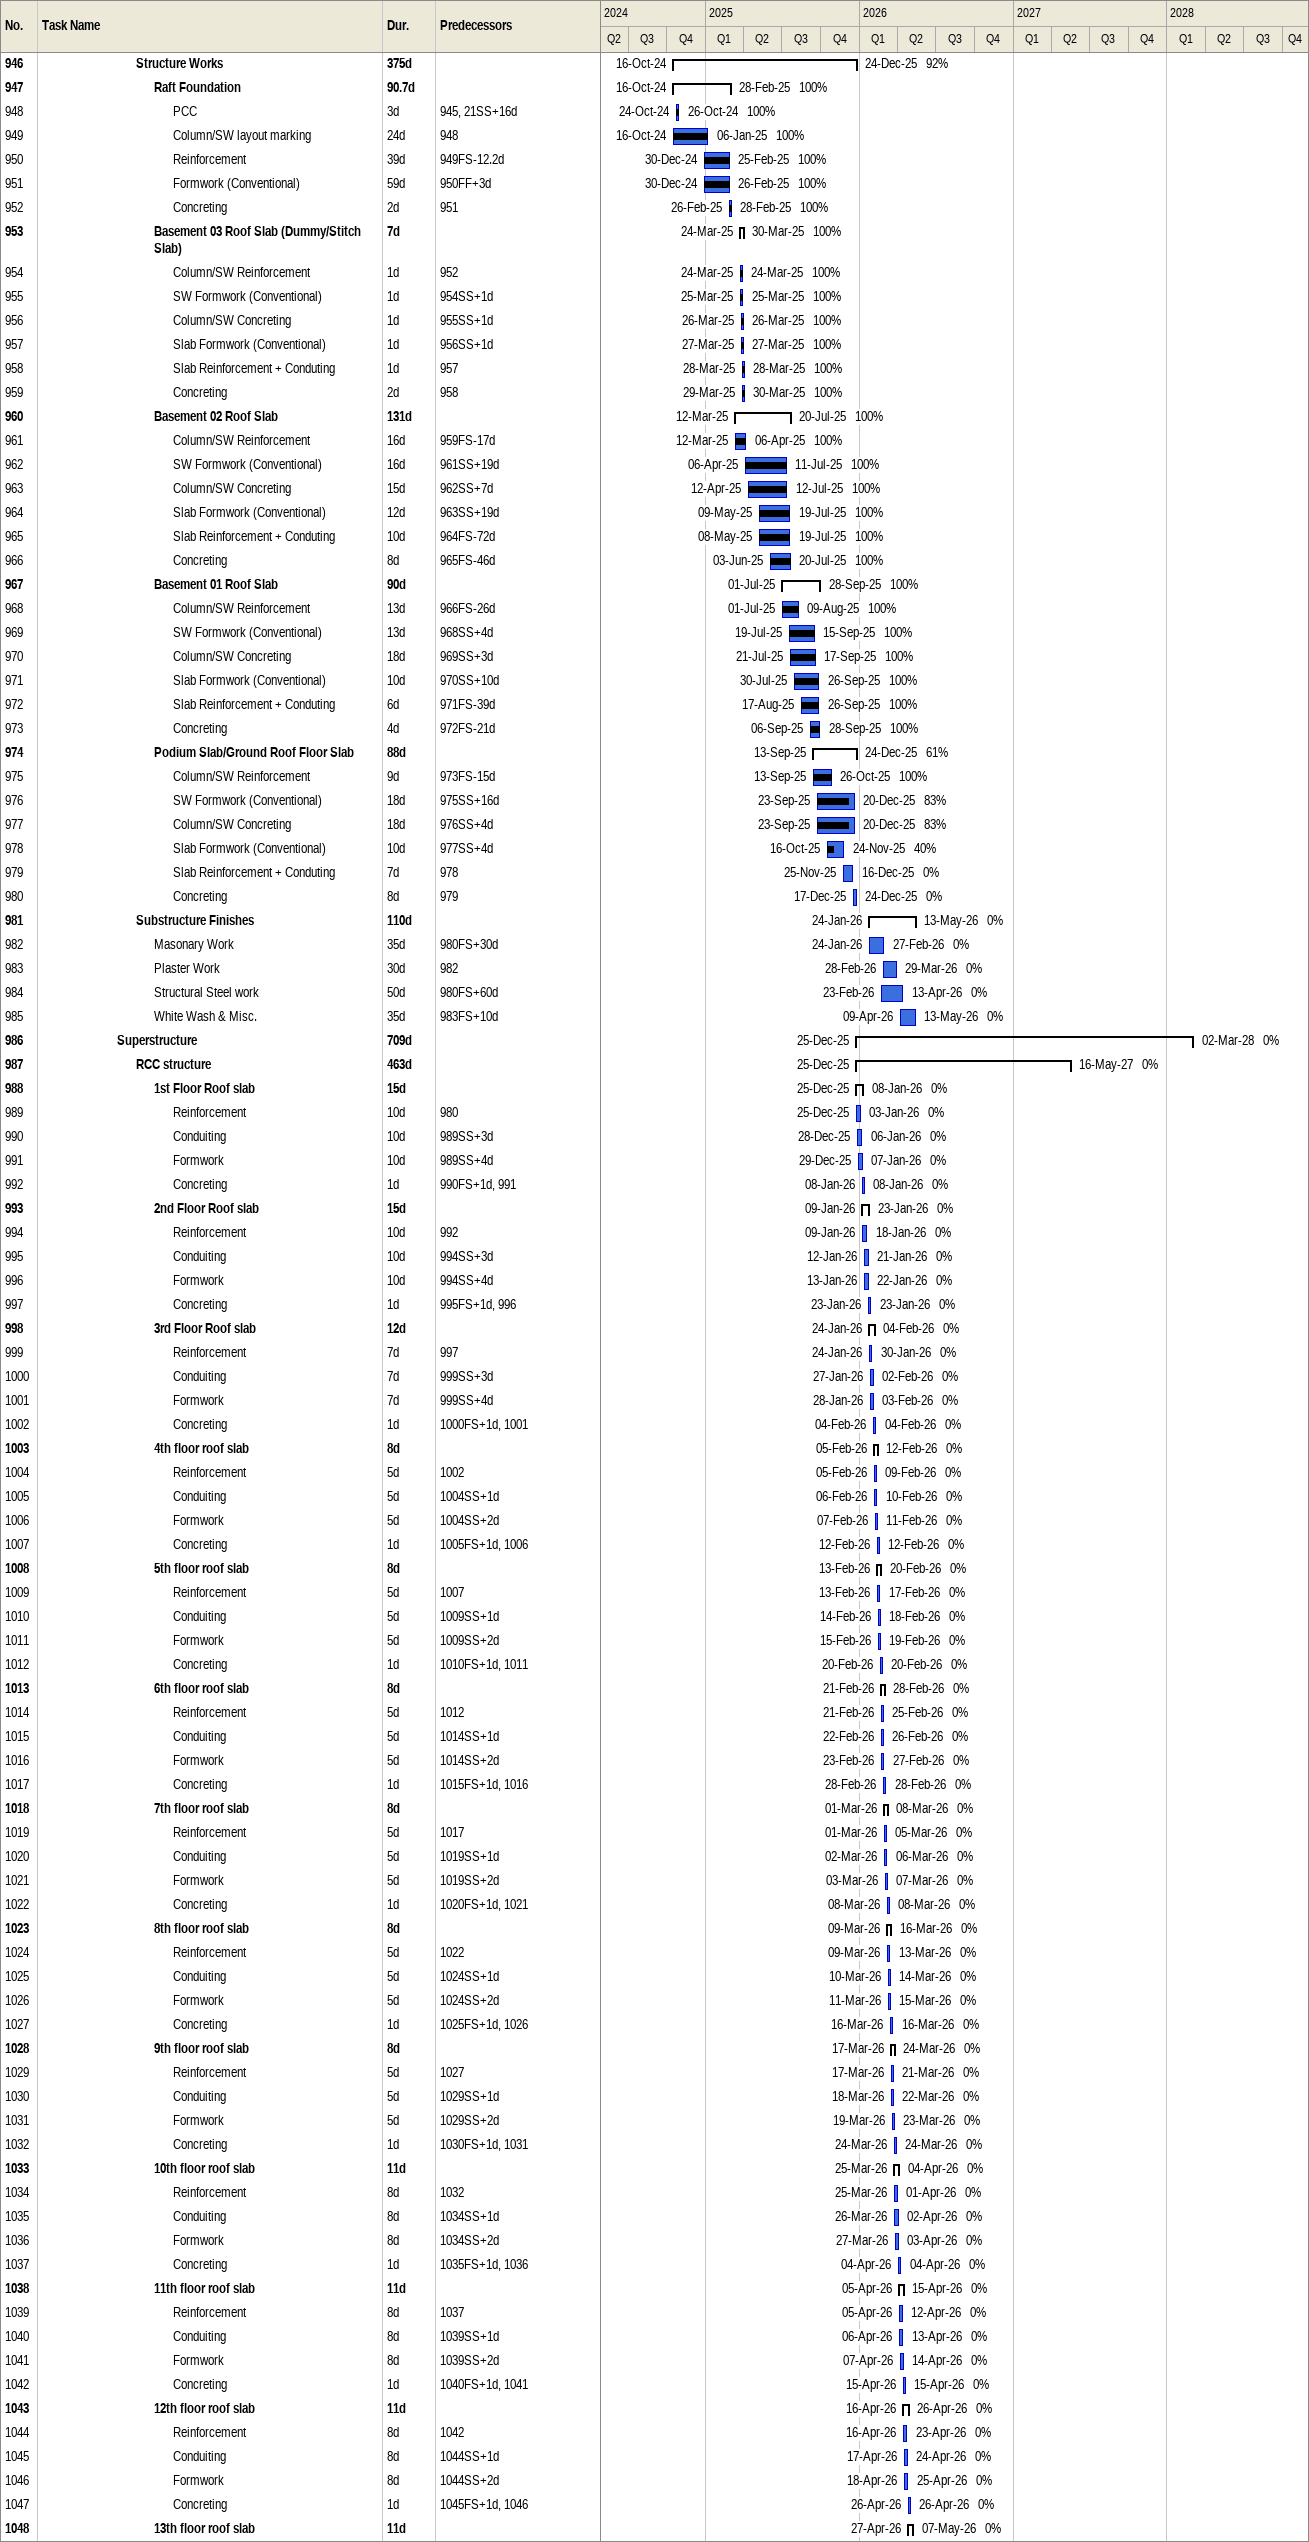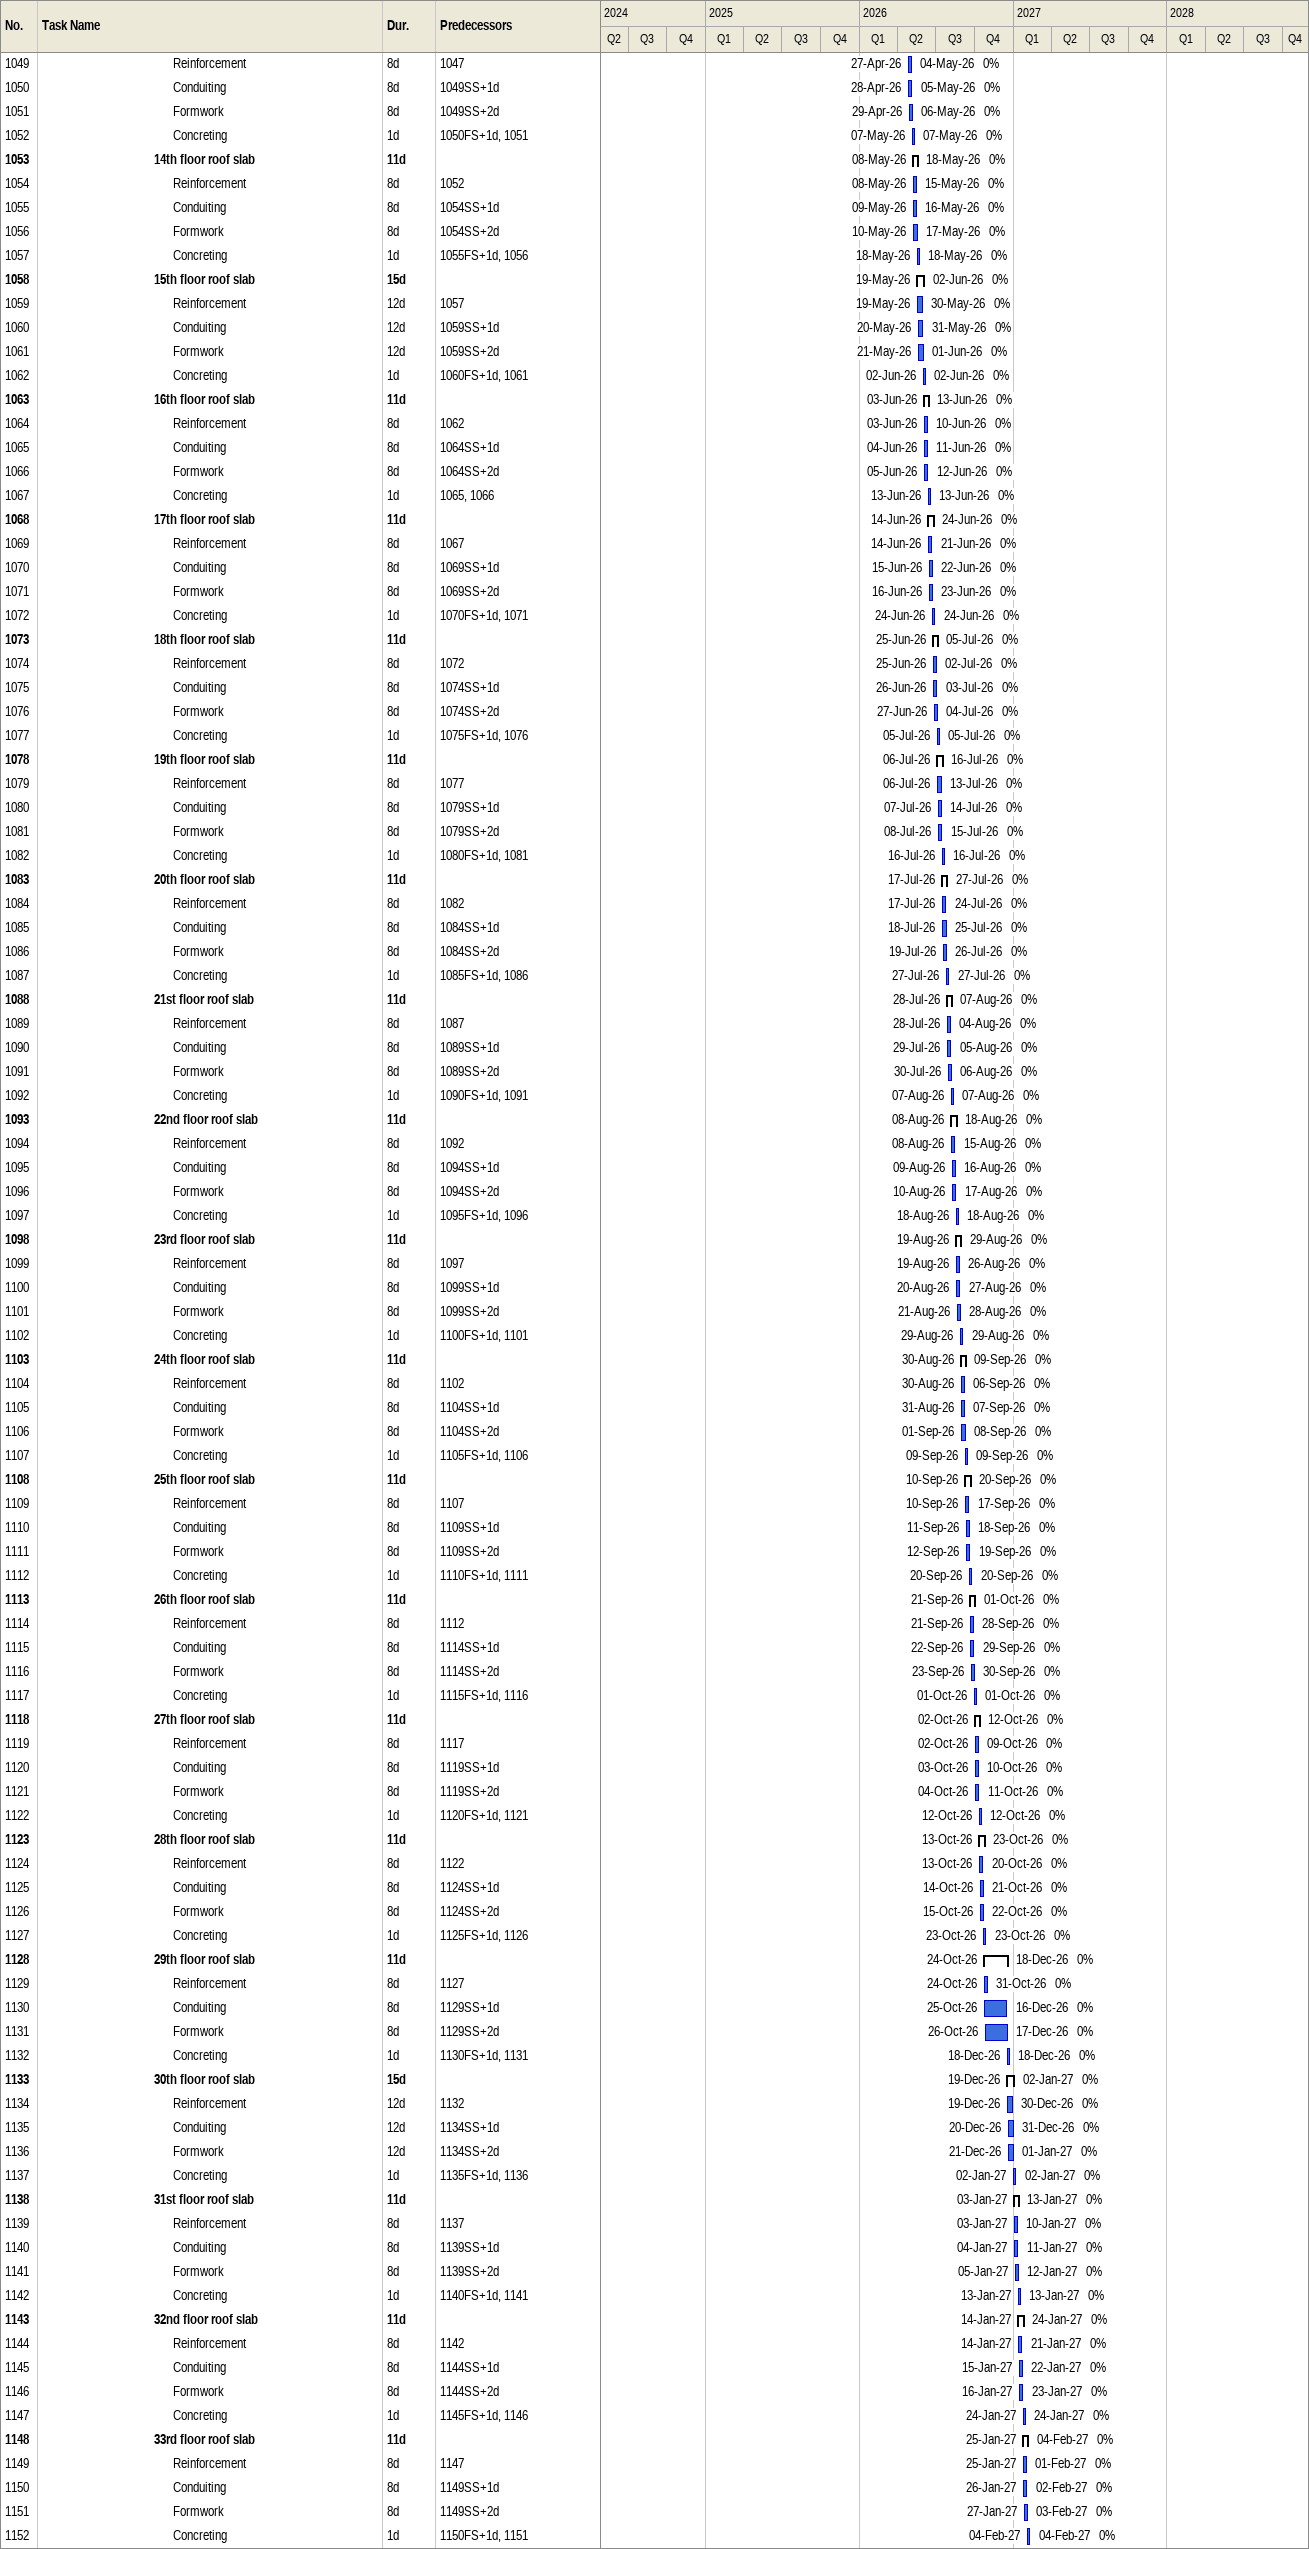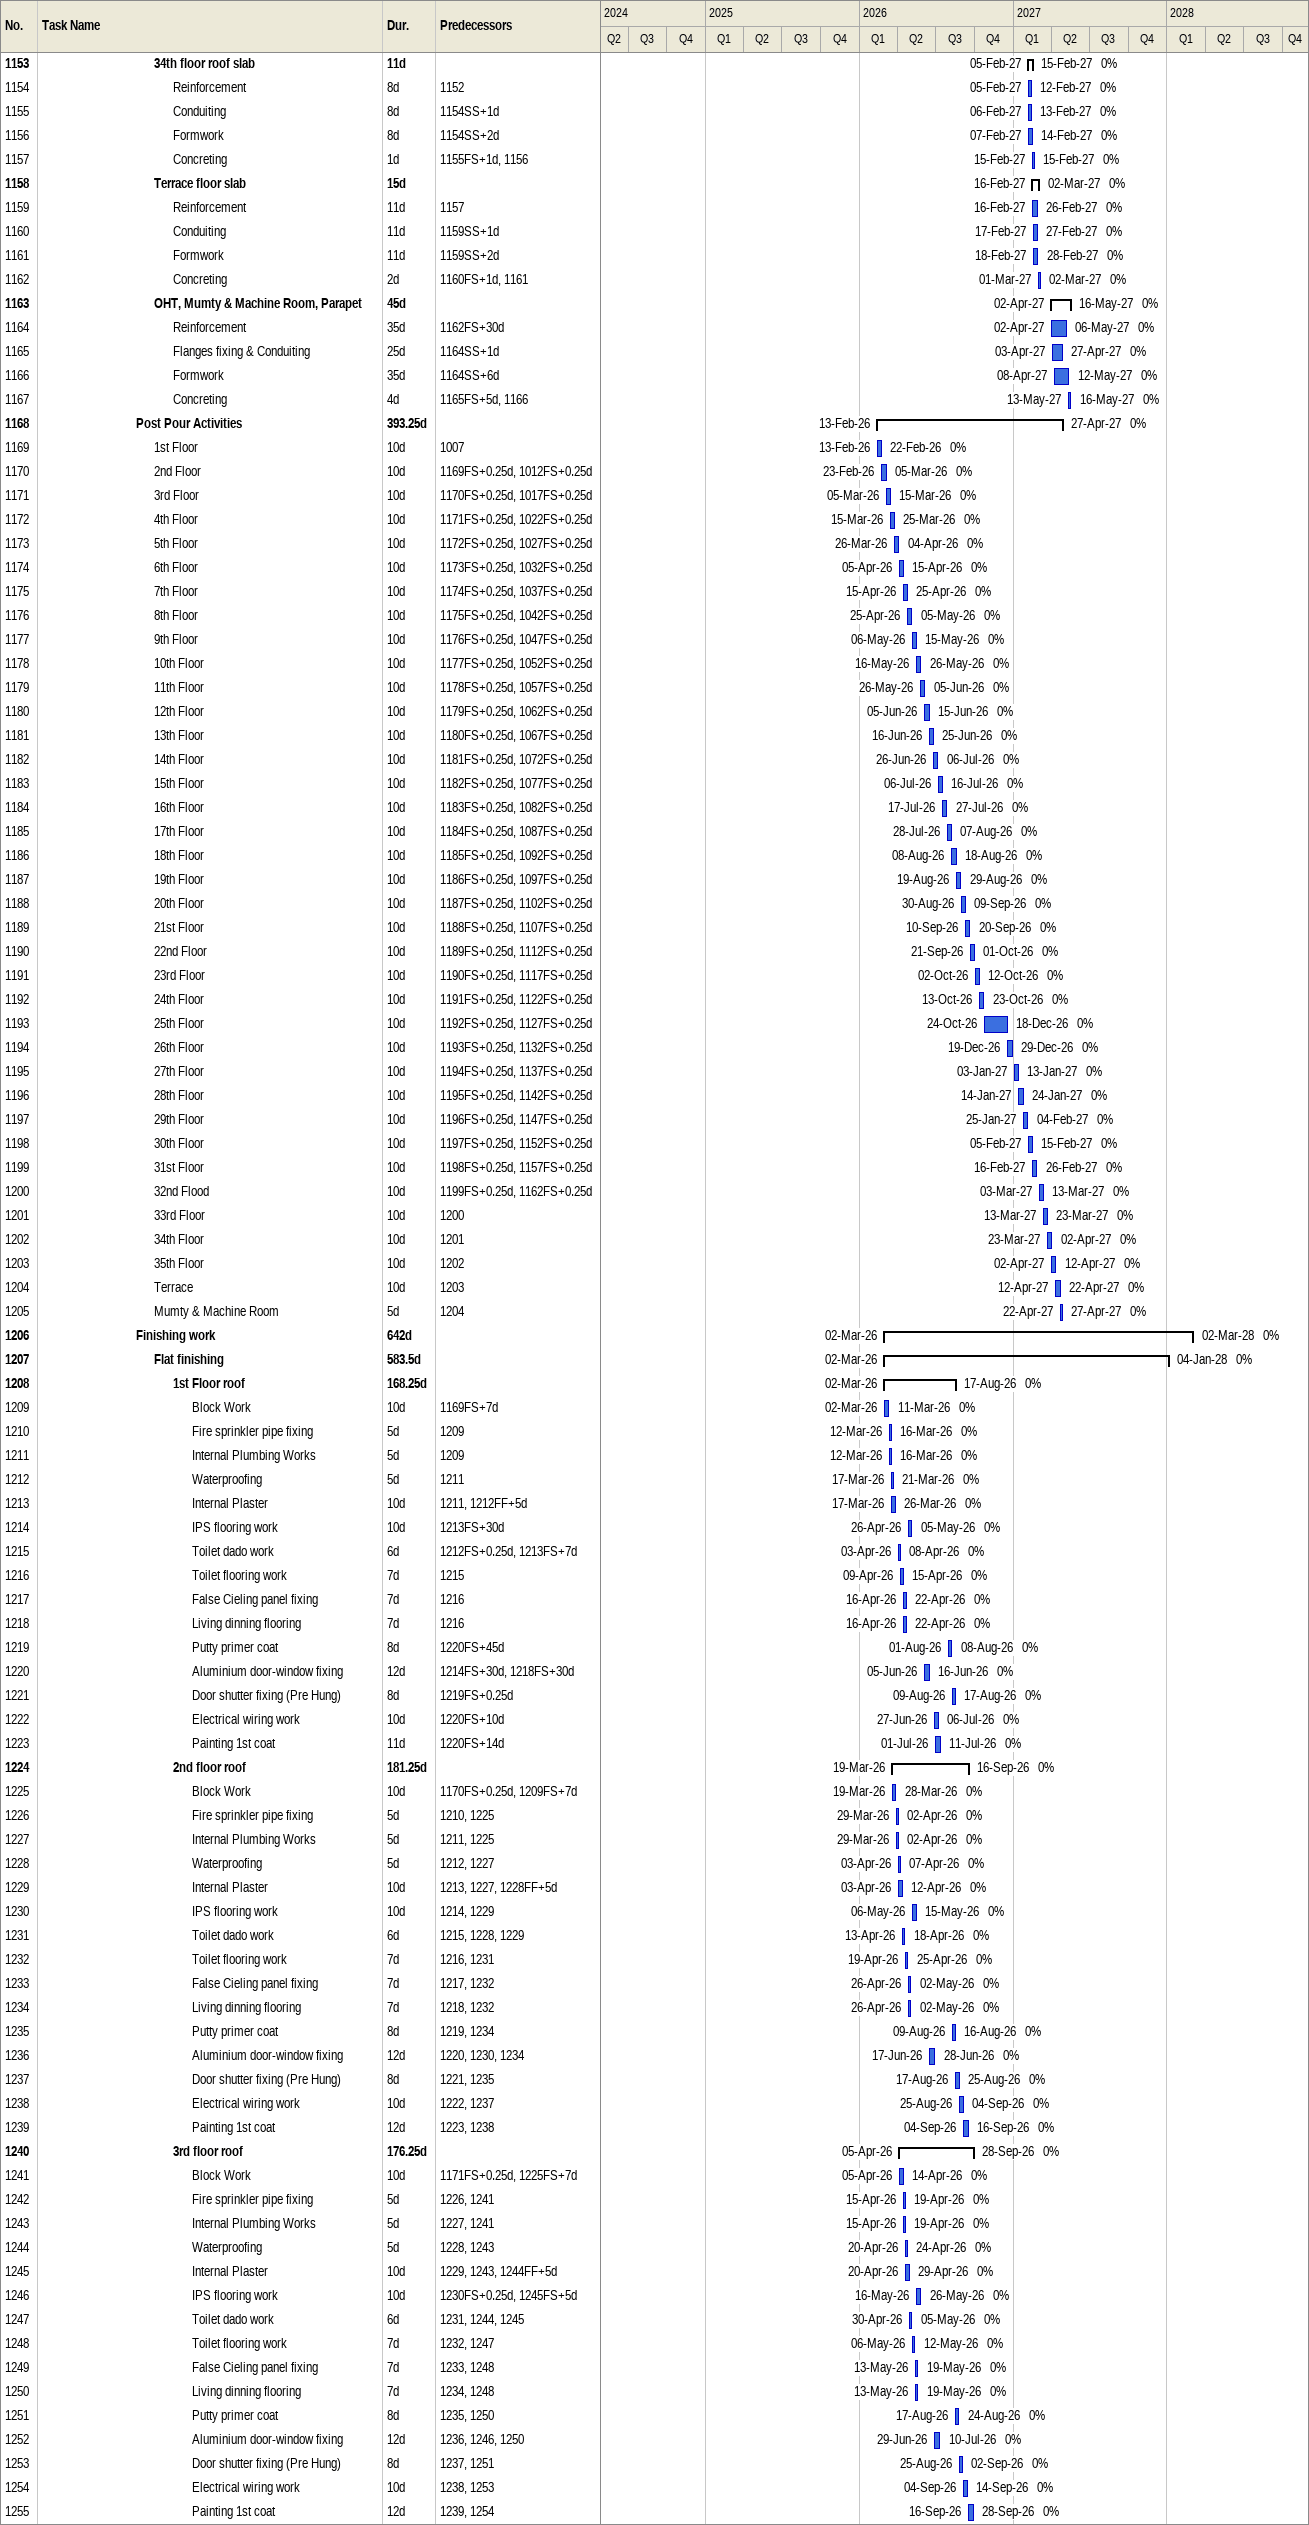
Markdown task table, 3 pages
| ID | Level | Task | Duration | Start | Finish | Predecessors | % complete |
|---|---|---|---|---|---|---|---|
| 946 | 6 | **Structure Works** | 375d | 2024-10-16 | 2025-12-24 |  | 92 |
| 947 | 7 | **Raft Foundation** | 90.7d | 2024-10-16 | 2025-02-28 |  | 100 |
| 948 | 8 | PCC | 3d | 2024-10-24 | 2024-10-26 | 945, 21SS+16d | 100 |
| 949 | 8 | Column/SW layout marking | 24d | 2024-10-16 | 2025-01-06 | 948 | 100 |
| 950 | 8 | Reinforcement | 39d | 2024-12-30 | 2025-02-25 | 949FS-12.2d | 100 |
| 951 | 8 | Formwork (Conventional) | 59d | 2024-12-30 | 2025-02-26 | 950FF+3d | 100 |
| 952 | 8 | Concreting | 2d | 2025-02-26 | 2025-02-28 | 951 | 100 |
| 953 | 7 | **Basement 03 Roof Slab (Dummy/Stitch Slab)** | 7d | 2025-03-24 | 2025-03-30 |  | 100 |
| 954 | 8 | Column/SW Reinforcement | 1d | 2025-03-24 | 2025-03-24 | 952 | 100 |
| 955 | 8 | SW Formwork (Conventional) | 1d | 2025-03-25 | 2025-03-25 | 954SS+1d | 100 |
| 956 | 8 | Column/SW Concreting | 1d | 2025-03-26 | 2025-03-26 | 955SS+1d | 100 |
| 957 | 8 | Slab Formwork (Conventional) | 1d | 2025-03-27 | 2025-03-27 | 956SS+1d | 100 |
| 958 | 8 | Slab Reinforcement + Conduting | 1d | 2025-03-28 | 2025-03-28 | 957 | 100 |
| 959 | 8 | Concreting | 2d | 2025-03-29 | 2025-03-30 | 958 | 100 |
| 960 | 7 | **Basement 02 Roof Slab** | 131d | 2025-03-12 | 2025-07-20 |  | 100 |
| 961 | 8 | Column/SW Reinforcement | 16d | 2025-03-12 | 2025-04-06 | 959FS-17d | 100 |
| 962 | 8 | SW Formwork (Conventional) | 16d | 2025-04-06 | 2025-07-11 | 961SS+19d | 100 |
| 963 | 8 | Column/SW Concreting | 15d | 2025-04-12 | 2025-07-12 | 962SS+7d | 100 |
| 964 | 8 | Slab Formwork (Conventional) | 12d | 2025-05-09 | 2025-07-19 | 963SS+19d | 100 |
| 965 | 8 | Slab Reinforcement + Conduting | 10d | 2025-05-08 | 2025-07-19 | 964FS-72d | 100 |
| 966 | 8 | Concreting | 8d | 2025-06-03 | 2025-07-20 | 965FS-46d | 100 |
| 967 | 7 | **Basement 01 Roof Slab** | 90d | 2025-07-01 | 2025-09-28 |  | 100 |
| 968 | 8 | Column/SW Reinforcement | 13d | 2025-07-01 | 2025-08-09 | 966FS-26d | 100 |
| 969 | 8 | SW Formwork (Conventional) | 13d | 2025-07-19 | 2025-09-15 | 968SS+4d | 100 |
| 970 | 8 | Column/SW Concreting | 18d | 2025-07-21 | 2025-09-17 | 969SS+3d | 100 |
| 971 | 8 | Slab Formwork (Conventional) | 10d | 2025-07-30 | 2025-09-26 | 970SS+10d | 100 |
| 972 | 8 | Slab Reinforcement + Conduting | 6d | 2025-08-17 | 2025-09-26 | 971FS-39d | 100 |
| 973 | 8 | Concreting | 4d | 2025-09-06 | 2025-09-28 | 972FS-21d | 100 |
| 974 | 7 | **Podium Slab/Ground Roof Floor Slab** | 88d | 2025-09-13 | 2025-12-24 |  | 61 |
| 975 | 8 | Column/SW Reinforcement | 9d | 2025-09-13 | 2025-10-26 | 973FS-15d | 100 |
| 976 | 8 | SW Formwork (Conventional) | 18d | 2025-09-23 | 2025-12-20 | 975SS+16d | 83 |
| 977 | 8 | Column/SW Concreting | 18d | 2025-09-23 | 2025-12-20 | 976SS+4d | 83 |
| 978 | 8 | Slab Formwork (Conventional) | 10d | 2025-10-16 | 2025-11-24 | 977SS+4d | 40 |
| 979 | 8 | Slab Reinforcement + Conduting | 7d | 2025-11-25 | 2025-12-16 | 978 | 0 |
| 980 | 8 | Concreting | 8d | 2025-12-17 | 2025-12-24 | 979 | 0 |
| 981 | 6 | **Substructure Finishes** | 110d | 2026-01-24 | 2026-05-13 |  | 0 |
| 982 | 7 | Masonary Work | 35d | 2026-01-24 | 2026-02-27 | 980FS+30d | 0 |
| 983 | 7 | Plaster Work | 30d | 2026-02-28 | 2026-03-29 | 982 | 0 |
| 984 | 7 | Structural Steel work | 50d | 2026-02-23 | 2026-04-13 | 980FS+60d | 0 |
| 985 | 7 | White Wash & Misc. | 35d | 2026-04-09 | 2026-05-13 | 983FS+10d | 0 |
| 986 | 5 | **Superstructure** | 709d | 2025-12-25 | 2028-03-02 |  | 0 |
| 987 | 6 | **RCC structure** | 463d | 2025-12-25 | 2027-05-16 |  | 0 |
| 988 | 7 | **1st Floor Roof slab** | 15d | 2025-12-25 | 2026-01-08 |  | 0 |
| 989 | 8 | Reinforcement | 10d | 2025-12-25 | 2026-01-03 | 980 | 0 |
| 990 | 8 | Conduiting | 10d | 2025-12-28 | 2026-01-06 | 989SS+3d | 0 |
| 991 | 8 | Formwork | 10d | 2025-12-29 | 2026-01-07 | 989SS+4d | 0 |
| 992 | 8 | Concreting | 1d | 2026-01-08 | 2026-01-08 | 990FS+1d, 991 | 0 |
| 993 | 7 | **2nd Floor Roof slab** | 15d | 2026-01-09 | 2026-01-23 |  | 0 |
| 994 | 8 | Reinforcement | 10d | 2026-01-09 | 2026-01-18 | 992 | 0 |
| 995 | 8 | Conduiting | 10d | 2026-01-12 | 2026-01-21 | 994SS+3d | 0 |
| 996 | 8 | Formwork | 10d | 2026-01-13 | 2026-01-22 | 994SS+4d | 0 |
| 997 | 8 | Concreting | 1d | 2026-01-23 | 2026-01-23 | 995FS+1d, 996 | 0 |
| 998 | 7 | **3rd Floor Roof slab** | 12d | 2026-01-24 | 2026-02-04 |  | 0 |
| 999 | 8 | Reinforcement | 7d | 2026-01-24 | 2026-01-30 | 997 | 0 |
| 1000 | 8 | Conduiting | 7d | 2026-01-27 | 2026-02-02 | 999SS+3d | 0 |
| 1001 | 8 | Formwork | 7d | 2026-01-28 | 2026-02-03 | 999SS+4d | 0 |
| 1002 | 8 | Concreting | 1d | 2026-02-04 | 2026-02-04 | 1000FS+1d, 1001 | 0 |
| 1003 | 7 | **4th floor roof slab** | 8d | 2026-02-05 | 2026-02-12 |  | 0 |
| 1004 | 8 | Reinforcement | 5d | 2026-02-05 | 2026-02-09 | 1002 | 0 |
| 1005 | 8 | Conduiting | 5d | 2026-02-06 | 2026-02-10 | 1004SS+1d | 0 |
| 1006 | 8 | Formwork | 5d | 2026-02-07 | 2026-02-11 | 1004SS+2d | 0 |
| 1007 | 8 | Concreting | 1d | 2026-02-12 | 2026-02-12 | 1005FS+1d, 1006 | 0 |
| 1008 | 7 | **5th floor roof slab** | 8d | 2026-02-13 | 2026-02-20 |  | 0 |
| 1009 | 8 | Reinforcement | 5d | 2026-02-13 | 2026-02-17 | 1007 | 0 |
| 1010 | 8 | Conduiting | 5d | 2026-02-14 | 2026-02-18 | 1009SS+1d | 0 |
| 1011 | 8 | Formwork | 5d | 2026-02-15 | 2026-02-19 | 1009SS+2d | 0 |
| 1012 | 8 | Concreting | 1d | 2026-02-20 | 2026-02-20 | 1010FS+1d, 1011 | 0 |
| 1013 | 7 | **6th floor roof slab** | 8d | 2026-02-21 | 2026-02-28 |  | 0 |
| 1014 | 8 | Reinforcement | 5d | 2026-02-21 | 2026-02-25 | 1012 | 0 |
| 1015 | 8 | Conduiting | 5d | 2026-02-22 | 2026-02-26 | 1014SS+1d | 0 |
| 1016 | 8 | Formwork | 5d | 2026-02-23 | 2026-02-27 | 1014SS+2d | 0 |
| 1017 | 8 | Concreting | 1d | 2026-02-28 | 2026-02-28 | 1015FS+1d, 1016 | 0 |
| 1018 | 7 | **7th floor roof slab** | 8d | 2026-03-01 | 2026-03-08 |  | 0 |
| 1019 | 8 | Reinforcement | 5d | 2026-03-01 | 2026-03-05 | 1017 | 0 |
| 1020 | 8 | Conduiting | 5d | 2026-03-02 | 2026-03-06 | 1019SS+1d | 0 |
| 1021 | 8 | Formwork | 5d | 2026-03-03 | 2026-03-07 | 1019SS+2d | 0 |
| 1022 | 8 | Concreting | 1d | 2026-03-08 | 2026-03-08 | 1020FS+1d, 1021 | 0 |
| 1023 | 7 | **8th floor roof slab** | 8d | 2026-03-09 | 2026-03-16 |  | 0 |
| 1024 | 8 | Reinforcement | 5d | 2026-03-09 | 2026-03-13 | 1022 | 0 |
| 1025 | 8 | Conduiting | 5d | 2026-03-10 | 2026-03-14 | 1024SS+1d | 0 |
| 1026 | 8 | Formwork | 5d | 2026-03-11 | 2026-03-15 | 1024SS+2d | 0 |
| 1027 | 8 | Concreting | 1d | 2026-03-16 | 2026-03-16 | 1025FS+1d, 1026 | 0 |
| 1028 | 7 | **9th floor roof slab** | 8d | 2026-03-17 | 2026-03-24 |  | 0 |
| 1029 | 8 | Reinforcement | 5d | 2026-03-17 | 2026-03-21 | 1027 | 0 |
| 1030 | 8 | Conduiting | 5d | 2026-03-18 | 2026-03-22 | 1029SS+1d | 0 |
| 1031 | 8 | Formwork | 5d | 2026-03-19 | 2026-03-23 | 1029SS+2d | 0 |
| 1032 | 8 | Concreting | 1d | 2026-03-24 | 2026-03-24 | 1030FS+1d, 1031 | 0 |
| 1033 | 7 | **10th floor roof slab** | 11d | 2026-03-25 | 2026-04-04 |  | 0 |
| 1034 | 8 | Reinforcement | 8d | 2026-03-25 | 2026-04-01 | 1032 | 0 |
| 1035 | 8 | Conduiting | 8d | 2026-03-26 | 2026-04-02 | 1034SS+1d | 0 |
| 1036 | 8 | Formwork | 8d | 2026-03-27 | 2026-04-03 | 1034SS+2d | 0 |
| 1037 | 8 | Concreting | 1d | 2026-04-04 | 2026-04-04 | 1035FS+1d, 1036 | 0 |
| 1038 | 7 | **11th floor roof slab** | 11d | 2026-04-05 | 2026-04-15 |  | 0 |
| 1039 | 8 | Reinforcement | 8d | 2026-04-05 | 2026-04-12 | 1037 | 0 |
| 1040 | 8 | Conduiting | 8d | 2026-04-06 | 2026-04-13 | 1039SS+1d | 0 |
| 1041 | 8 | Formwork | 8d | 2026-04-07 | 2026-04-14 | 1039SS+2d | 0 |
| 1042 | 8 | Concreting | 1d | 2026-04-15 | 2026-04-15 | 1040FS+1d, 1041 | 0 |
| 1043 | 7 | **12th floor roof slab** | 11d | 2026-04-16 | 2026-04-26 |  | 0 |
| 1044 | 8 | Reinforcement | 8d | 2026-04-16 | 2026-04-23 | 1042 | 0 |
| 1045 | 8 | Conduiting | 8d | 2026-04-17 | 2026-04-24 | 1044SS+1d | 0 |
| 1046 | 8 | Formwork | 8d | 2026-04-18 | 2026-04-25 | 1044SS+2d | 0 |
| 1047 | 8 | Concreting | 1d | 2026-04-26 | 2026-04-26 | 1045FS+1d, 1046 | 0 |
| 1048 | 7 | **13th floor roof slab** | 11d | 2026-04-27 | 2026-05-07 |  | 0 |
| 1049 | 8 | Reinforcement | 8d | 2026-04-27 | 2026-05-04 | 1047 | 0 |
| 1050 | 8 | Conduiting | 8d | 2026-04-28 | 2026-05-05 | 1049SS+1d | 0 |
| 1051 | 8 | Formwork | 8d | 2026-04-29 | 2026-05-06 | 1049SS+2d | 0 |
| 1052 | 8 | Concreting | 1d | 2026-05-07 | 2026-05-07 | 1050FS+1d, 1051 | 0 |
| 1053 | 7 | **14th floor roof slab** | 11d | 2026-05-08 | 2026-05-18 |  | 0 |
| 1054 | 8 | Reinforcement | 8d | 2026-05-08 | 2026-05-15 | 1052 | 0 |
| 1055 | 8 | Conduiting | 8d | 2026-05-09 | 2026-05-16 | 1054SS+1d | 0 |
| 1056 | 8 | Formwork | 8d | 2026-05-10 | 2026-05-17 | 1054SS+2d | 0 |
| 1057 | 8 | Concreting | 1d | 2026-05-18 | 2026-05-18 | 1055FS+1d, 1056 | 0 |
| 1058 | 7 | **15th floor roof slab** | 15d | 2026-05-19 | 2026-06-02 |  | 0 |
| 1059 | 8 | Reinforcement | 12d | 2026-05-19 | 2026-05-30 | 1057 | 0 |
| 1060 | 8 | Conduiting | 12d | 2026-05-20 | 2026-05-31 | 1059SS+1d | 0 |
| 1061 | 8 | Formwork | 12d | 2026-05-21 | 2026-06-01 | 1059SS+2d | 0 |
| 1062 | 8 | Concreting | 1d | 2026-06-02 | 2026-06-02 | 1060FS+1d, 1061 | 0 |
| 1063 | 7 | **16th floor roof slab** | 11d | 2026-06-03 | 2026-06-13 |  | 0 |
| 1064 | 8 | Reinforcement | 8d | 2026-06-03 | 2026-06-10 | 1062 | 0 |
| 1065 | 8 | Conduiting | 8d | 2026-06-04 | 2026-06-11 | 1064SS+1d | 0 |
| 1066 | 8 | Formwork | 8d | 2026-06-05 | 2026-06-12 | 1064SS+2d | 0 |
| 1067 | 8 | Concreting | 1d | 2026-06-13 | 2026-06-13 | 1065, 1066 | 0 |
| 1068 | 7 | **17th floor roof slab** | 11d | 2026-06-14 | 2026-06-24 |  | 0 |
| 1069 | 8 | Reinforcement | 8d | 2026-06-14 | 2026-06-21 | 1067 | 0 |
| 1070 | 8 | Conduiting | 8d | 2026-06-15 | 2026-06-22 | 1069SS+1d | 0 |
| 1071 | 8 | Formwork | 8d | 2026-06-16 | 2026-06-23 | 1069SS+2d | 0 |
| 1072 | 8 | Concreting | 1d | 2026-06-24 | 2026-06-24 | 1070FS+1d, 1071 | 0 |
| 1073 | 7 | **18th floor roof slab** | 11d | 2026-06-25 | 2026-07-05 |  | 0 |
| 1074 | 8 | Reinforcement | 8d | 2026-06-25 | 2026-07-02 | 1072 | 0 |
| 1075 | 8 | Conduiting | 8d | 2026-06-26 | 2026-07-03 | 1074SS+1d | 0 |
| 1076 | 8 | Formwork | 8d | 2026-06-27 | 2026-07-04 | 1074SS+2d | 0 |
| 1077 | 8 | Concreting | 1d | 2026-07-05 | 2026-07-05 | 1075FS+1d, 1076 | 0 |
| 1078 | 7 | **19th floor roof slab** | 11d | 2026-07-06 | 2026-07-16 |  | 0 |
| 1079 | 8 | Reinforcement | 8d | 2026-07-06 | 2026-07-13 | 1077 | 0 |
| 1080 | 8 | Conduiting | 8d | 2026-07-07 | 2026-07-14 | 1079SS+1d | 0 |
| 1081 | 8 | Formwork | 8d | 2026-07-08 | 2026-07-15 | 1079SS+2d | 0 |
| 1082 | 8 | Concreting | 1d | 2026-07-16 | 2026-07-16 | 1080FS+1d, 1081 | 0 |
| 1083 | 7 | **20th floor roof slab** | 11d | 2026-07-17 | 2026-07-27 |  | 0 |
| 1084 | 8 | Reinforcement | 8d | 2026-07-17 | 2026-07-24 | 1082 | 0 |
| 1085 | 8 | Conduiting | 8d | 2026-07-18 | 2026-07-25 | 1084SS+1d | 0 |
| 1086 | 8 | Formwork | 8d | 2026-07-19 | 2026-07-26 | 1084SS+2d | 0 |
| 1087 | 8 | Concreting | 1d | 2026-07-27 | 2026-07-27 | 1085FS+1d, 1086 | 0 |
| 1088 | 7 | **21st floor roof slab** | 11d | 2026-07-28 | 2026-08-07 |  | 0 |
| 1089 | 8 | Reinforcement | 8d | 2026-07-28 | 2026-08-04 | 1087 | 0 |
| 1090 | 8 | Conduiting | 8d | 2026-07-29 | 2026-08-05 | 1089SS+1d | 0 |
| 1091 | 8 | Formwork | 8d | 2026-07-30 | 2026-08-06 | 1089SS+2d | 0 |
| 1092 | 8 | Concreting | 1d | 2026-08-07 | 2026-08-07 | 1090FS+1d, 1091 | 0 |
| 1093 | 7 | **22nd floor roof slab** | 11d | 2026-08-08 | 2026-08-18 |  | 0 |
| 1094 | 8 | Reinforcement | 8d | 2026-08-08 | 2026-08-15 | 1092 | 0 |
| 1095 | 8 | Conduiting | 8d | 2026-08-09 | 2026-08-16 | 1094SS+1d | 0 |
| 1096 | 8 | Formwork | 8d | 2026-08-10 | 2026-08-17 | 1094SS+2d | 0 |
| 1097 | 8 | Concreting | 1d | 2026-08-18 | 2026-08-18 | 1095FS+1d, 1096 | 0 |
| 1098 | 7 | **23rd floor roof slab** | 11d | 2026-08-19 | 2026-08-29 |  | 0 |
| 1099 | 8 | Reinforcement | 8d | 2026-08-19 | 2026-08-26 | 1097 | 0 |
| 1100 | 8 | Conduiting | 8d | 2026-08-20 | 2026-08-27 | 1099SS+1d | 0 |
| 1101 | 8 | Formwork | 8d | 2026-08-21 | 2026-08-28 | 1099SS+2d | 0 |
| 1102 | 8 | Concreting | 1d | 2026-08-29 | 2026-08-29 | 1100FS+1d, 1101 | 0 |
| 1103 | 7 | **24th floor roof slab** | 11d | 2026-08-30 | 2026-09-09 |  | 0 |
| 1104 | 8 | Reinforcement | 8d | 2026-08-30 | 2026-09-06 | 1102 | 0 |
| 1105 | 8 | Conduiting | 8d | 2026-08-31 | 2026-09-07 | 1104SS+1d | 0 |
| 1106 | 8 | Formwork | 8d | 2026-09-01 | 2026-09-08 | 1104SS+2d | 0 |
| 1107 | 8 | Concreting | 1d | 2026-09-09 | 2026-09-09 | 1105FS+1d, 1106 | 0 |
| 1108 | 7 | **25th floor roof slab** | 11d | 2026-09-10 | 2026-09-20 |  | 0 |
| 1109 | 8 | Reinforcement | 8d | 2026-09-10 | 2026-09-17 | 1107 | 0 |
| 1110 | 8 | Conduiting | 8d | 2026-09-11 | 2026-09-18 | 1109SS+1d | 0 |
| 1111 | 8 | Formwork | 8d | 2026-09-12 | 2026-09-19 | 1109SS+2d | 0 |
| 1112 | 8 | Concreting | 1d | 2026-09-20 | 2026-09-20 | 1110FS+1d, 1111 | 0 |
| 1113 | 7 | **26th floor roof slab** | 11d | 2026-09-21 | 2026-10-01 |  | 0 |
| 1114 | 8 | Reinforcement | 8d | 2026-09-21 | 2026-09-28 | 1112 | 0 |
| 1115 | 8 | Conduiting | 8d | 2026-09-22 | 2026-09-29 | 1114SS+1d | 0 |
| 1116 | 8 | Formwork | 8d | 2026-09-23 | 2026-09-30 | 1114SS+2d | 0 |
| 1117 | 8 | Concreting | 1d | 2026-10-01 | 2026-10-01 | 1115FS+1d, 1116 | 0 |
| 1118 | 7 | **27th floor roof slab** | 11d | 2026-10-02 | 2026-10-12 |  | 0 |
| 1119 | 8 | Reinforcement | 8d | 2026-10-02 | 2026-10-09 | 1117 | 0 |
| 1120 | 8 | Conduiting | 8d | 2026-10-03 | 2026-10-10 | 1119SS+1d | 0 |
| 1121 | 8 | Formwork | 8d | 2026-10-04 | 2026-10-11 | 1119SS+2d | 0 |
| 1122 | 8 | Concreting | 1d | 2026-10-12 | 2026-10-12 | 1120FS+1d, 1121 | 0 |
| 1123 | 7 | **28th floor roof slab** | 11d | 2026-10-13 | 2026-10-23 |  | 0 |
| 1124 | 8 | Reinforcement | 8d | 2026-10-13 | 2026-10-20 | 1122 | 0 |
| 1125 | 8 | Conduiting | 8d | 2026-10-14 | 2026-10-21 | 1124SS+1d | 0 |
| 1126 | 8 | Formwork | 8d | 2026-10-15 | 2026-10-22 | 1124SS+2d | 0 |
| 1127 | 8 | Concreting | 1d | 2026-10-23 | 2026-10-23 | 1125FS+1d, 1126 | 0 |
| 1128 | 7 | **29th floor roof slab** | 11d | 2026-10-24 | 2026-12-18 |  | 0 |
| 1129 | 8 | Reinforcement | 8d | 2026-10-24 | 2026-10-31 | 1127 | 0 |
| 1130 | 8 | Conduiting | 8d | 2026-10-25 | 2026-12-16 | 1129SS+1d | 0 |
| 1131 | 8 | Formwork | 8d | 2026-10-26 | 2026-12-17 | 1129SS+2d | 0 |
| 1132 | 8 | Concreting | 1d | 2026-12-18 | 2026-12-18 | 1130FS+1d, 1131 | 0 |
| 1133 | 7 | **30th floor roof slab** | 15d | 2026-12-19 | 2027-01-02 |  | 0 |
| 1134 | 8 | Reinforcement | 12d | 2026-12-19 | 2026-12-30 | 1132 | 0 |
| 1135 | 8 | Conduiting | 12d | 2026-12-20 | 2026-12-31 | 1134SS+1d | 0 |
| 1136 | 8 | Formwork | 12d | 2026-12-21 | 2027-01-01 | 1134SS+2d | 0 |
| 1137 | 8 | Concreting | 1d | 2027-01-02 | 2027-01-02 | 1135FS+1d, 1136 | 0 |
| 1138 | 7 | **31st floor roof slab** | 11d | 2027-01-03 | 2027-01-13 |  | 0 |
| 1139 | 8 | Reinforcement | 8d | 2027-01-03 | 2027-01-10 | 1137 | 0 |
| 1140 | 8 | Conduiting | 8d | 2027-01-04 | 2027-01-11 | 1139SS+1d | 0 |
| 1141 | 8 | Formwork | 8d | 2027-01-05 | 2027-01-12 | 1139SS+2d | 0 |
| 1142 | 8 | Concreting | 1d | 2027-01-13 | 2027-01-13 | 1140FS+1d, 1141 | 0 |
| 1143 | 7 | **32nd floor roof slab** | 11d | 2027-01-14 | 2027-01-24 |  | 0 |
| 1144 | 8 | Reinforcement | 8d | 2027-01-14 | 2027-01-21 | 1142 | 0 |
| 1145 | 8 | Conduiting | 8d | 2027-01-15 | 2027-01-22 | 1144SS+1d | 0 |
| 1146 | 8 | Formwork | 8d | 2027-01-16 | 2027-01-23 | 1144SS+2d | 0 |
| 1147 | 8 | Concreting | 1d | 2027-01-24 | 2027-01-24 | 1145FS+1d, 1146 | 0 |
| 1148 | 7 | **33rd floor roof slab** | 11d | 2027-01-25 | 2027-02-04 |  | 0 |
| 1149 | 8 | Reinforcement | 8d | 2027-01-25 | 2027-02-01 | 1147 | 0 |
| 1150 | 8 | Conduiting | 8d | 2027-01-26 | 2027-02-02 | 1149SS+1d | 0 |
| 1151 | 8 | Formwork | 8d | 2027-01-27 | 2027-02-03 | 1149SS+2d | 0 |
| 1152 | 8 | Concreting | 1d | 2027-02-04 | 2027-02-04 | 1150FS+1d, 1151 | 0 |
| 1153 | 7 | **34th floor roof slab** | 11d | 2027-02-05 | 2027-02-15 |  | 0 |
| 1154 | 8 | Reinforcement | 8d | 2027-02-05 | 2027-02-12 | 1152 | 0 |
| 1155 | 8 | Conduiting | 8d | 2027-02-06 | 2027-02-13 | 1154SS+1d | 0 |
| 1156 | 8 | Formwork | 8d | 2027-02-07 | 2027-02-14 | 1154SS+2d | 0 |
| 1157 | 8 | Concreting | 1d | 2027-02-15 | 2027-02-15 | 1155FS+1d, 1156 | 0 |
| 1158 | 7 | **Terrace floor slab** | 15d | 2027-02-16 | 2027-03-02 |  | 0 |
| 1159 | 8 | Reinforcement | 11d | 2027-02-16 | 2027-02-26 | 1157 | 0 |
| 1160 | 8 | Conduiting | 11d | 2027-02-17 | 2027-02-27 | 1159SS+1d | 0 |
| 1161 | 8 | Formwork | 11d | 2027-02-18 | 2027-02-28 | 1159SS+2d | 0 |
| 1162 | 8 | Concreting | 2d | 2027-03-01 | 2027-03-02 | 1160FS+1d, 1161 | 0 |
| 1163 | 7 | **OHT, Mumty & Machine Room, Parapet** | 45d | 2027-04-02 | 2027-05-16 |  | 0 |
| 1164 | 8 | Reinforcement | 35d | 2027-04-02 | 2027-05-06 | 1162FS+30d | 0 |
| 1165 | 8 | Flanges fixing & Conduiting | 25d | 2027-04-03 | 2027-04-27 | 1164SS+1d | 0 |
| 1166 | 8 | Formwork | 35d | 2027-04-08 | 2027-05-12 | 1164SS+6d | 0 |
| 1167 | 8 | Concreting | 4d | 2027-05-13 | 2027-05-16 | 1165FS+5d, 1166 | 0 |
| 1168 | 6 | **Post Pour Activities** | 393.25d | 2026-02-13 | 2027-04-27 |  | 0 |
| 1169 | 7 | 1st Floor | 10d | 2026-02-13 | 2026-02-22 | 1007 | 0 |
| 1170 | 7 | 2nd Floor | 10d | 2026-02-23 | 2026-03-05 | 1169FS+0.25d, 1012FS+0.25d | 0 |
| 1171 | 7 | 3rd Floor | 10d | 2026-03-05 | 2026-03-15 | 1170FS+0.25d, 1017FS+0.25d | 0 |
| 1172 | 7 | 4th Floor | 10d | 2026-03-15 | 2026-03-25 | 1171FS+0.25d, 1022FS+0.25d | 0 |
| 1173 | 7 | 5th Floor | 10d | 2026-03-26 | 2026-04-04 | 1172FS+0.25d, 1027FS+0.25d | 0 |
| 1174 | 7 | 6th Floor | 10d | 2026-04-05 | 2026-04-15 | 1173FS+0.25d, 1032FS+0.25d | 0 |
| 1175 | 7 | 7th Floor | 10d | 2026-04-15 | 2026-04-25 | 1174FS+0.25d, 1037FS+0.25d | 0 |
| 1176 | 7 | 8th Floor | 10d | 2026-04-25 | 2026-05-05 | 1175FS+0.25d, 1042FS+0.25d | 0 |
| 1177 | 7 | 9th Floor | 10d | 2026-05-06 | 2026-05-15 | 1176FS+0.25d, 1047FS+0.25d | 0 |
| 1178 | 7 | 10th Floor | 10d | 2026-05-16 | 2026-05-26 | 1177FS+0.25d, 1052FS+0.25d | 0 |
| 1179 | 7 | 11th Floor | 10d | 2026-05-26 | 2026-06-05 | 1178FS+0.25d, 1057FS+0.25d | 0 |
| 1180 | 7 | 12th Floor | 10d | 2026-06-05 | 2026-06-15 | 1179FS+0.25d, 1062FS+0.25d | 0 |
| 1181 | 7 | 13th Floor | 10d | 2026-06-16 | 2026-06-25 | 1180FS+0.25d, 1067FS+0.25d | 0 |
| 1182 | 7 | 14th Floor | 10d | 2026-06-26 | 2026-07-06 | 1181FS+0.25d, 1072FS+0.25d | 0 |
| 1183 | 7 | 15th Floor | 10d | 2026-07-06 | 2026-07-16 | 1182FS+0.25d, 1077FS+0.25d | 0 |
| 1184 | 7 | 16th Floor | 10d | 2026-07-17 | 2026-07-27 | 1183FS+0.25d, 1082FS+0.25d | 0 |
| 1185 | 7 | 17th Floor | 10d | 2026-07-28 | 2026-08-07 | 1184FS+0.25d, 1087FS+0.25d | 0 |
| 1186 | 7 | 18th Floor | 10d | 2026-08-08 | 2026-08-18 | 1185FS+0.25d, 1092FS+0.25d | 0 |
| 1187 | 7 | 19th Floor | 10d | 2026-08-19 | 2026-08-29 | 1186FS+0.25d, 1097FS+0.25d | 0 |
| 1188 | 7 | 20th Floor | 10d | 2026-08-30 | 2026-09-09 | 1187FS+0.25d, 1102FS+0.25d | 0 |
| 1189 | 7 | 21st Floor | 10d | 2026-09-10 | 2026-09-20 | 1188FS+0.25d, 1107FS+0.25d | 0 |
| 1190 | 7 | 22nd Floor | 10d | 2026-09-21 | 2026-10-01 | 1189FS+0.25d, 1112FS+0.25d | 0 |
| 1191 | 7 | 23rd Floor | 10d | 2026-10-02 | 2026-10-12 | 1190FS+0.25d, 1117FS+0.25d | 0 |
| 1192 | 7 | 24th Floor | 10d | 2026-10-13 | 2026-10-23 | 1191FS+0.25d, 1122FS+0.25d | 0 |
| 1193 | 7 | 25th Floor | 10d | 2026-10-24 | 2026-12-18 | 1192FS+0.25d, 1127FS+0.25d | 0 |
| 1194 | 7 | 26th Floor | 10d | 2026-12-19 | 2026-12-29 | 1193FS+0.25d, 1132FS+0.25d | 0 |
| 1195 | 7 | 27th Floor | 10d | 2027-01-03 | 2027-01-13 | 1194FS+0.25d, 1137FS+0.25d | 0 |
| 1196 | 7 | 28th Floor | 10d | 2027-01-14 | 2027-01-24 | 1195FS+0.25d, 1142FS+0.25d | 0 |
| 1197 | 7 | 29th Floor | 10d | 2027-01-25 | 2027-02-04 | 1196FS+0.25d, 1147FS+0.25d | 0 |
| 1198 | 7 | 30th Floor | 10d | 2027-02-05 | 2027-02-15 | 1197FS+0.25d, 1152FS+0.25d | 0 |
| 1199 | 7 | 31st Floor | 10d | 2027-02-16 | 2027-02-26 | 1198FS+0.25d, 1157FS+0.25d | 0 |
| 1200 | 7 | 32nd Flood | 10d | 2027-03-03 | 2027-03-13 | 1199FS+0.25d, 1162FS+0.25d | 0 |
| 1201 | 7 | 33rd Floor | 10d | 2027-03-13 | 2027-03-23 | 1200 | 0 |
| 1202 | 7 | 34th Floor | 10d | 2027-03-23 | 2027-04-02 | 1201 | 0 |
| 1203 | 7 | 35th Floor | 10d | 2027-04-02 | 2027-04-12 | 1202 | 0 |
| 1204 | 7 | Terrace | 10d | 2027-04-12 | 2027-04-22 | 1203 | 0 |
| 1205 | 7 | Mumty & Machine Room | 5d | 2027-04-22 | 2027-04-27 | 1204 | 0 |
| 1206 | 6 | **Finishing work** | 642d | 2026-03-02 | 2028-03-02 |  | 0 |
| 1207 | 7 | **Flat finishing** | 583.5d | 2026-03-02 | 2028-01-04 |  | 0 |
| 1208 | 8 | **1st Floor roof** | 168.25d | 2026-03-02 | 2026-08-17 |  | 0 |
| 1209 | 9 | Block Work | 10d | 2026-03-02 | 2026-03-11 | 1169FS+7d | 0 |
| 1210 | 9 | Fire sprinkler pipe fixing | 5d | 2026-03-12 | 2026-03-16 | 1209 | 0 |
| 1211 | 9 | Internal Plumbing Works | 5d | 2026-03-12 | 2026-03-16 | 1209 | 0 |
| 1212 | 9 | Waterproofing | 5d | 2026-03-17 | 2026-03-21 | 1211 | 0 |
| 1213 | 9 | Internal Plaster | 10d | 2026-03-17 | 2026-03-26 | 1211, 1212FF+5d | 0 |
| 1214 | 9 | IPS flooring work | 10d | 2026-04-26 | 2026-05-05 | 1213FS+30d | 0 |
| 1215 | 9 | Toilet dado work | 6d | 2026-04-03 | 2026-04-08 | 1212FS+0.25d, 1213FS+7d | 0 |
| 1216 | 9 | Toilet flooring work | 7d | 2026-04-09 | 2026-04-15 | 1215 | 0 |
| 1217 | 9 | False Cieling panel fixing | 7d | 2026-04-16 | 2026-04-22 | 1216 | 0 |
| 1218 | 9 | Living dinning flooring | 7d | 2026-04-16 | 2026-04-22 | 1216 | 0 |
| 1219 | 9 | Putty primer coat | 8d | 2026-08-01 | 2026-08-08 | 1220FS+45d | 0 |
| 1220 | 9 | Aluminium door-window fixing | 12d | 2026-06-05 | 2026-06-16 | 1214FS+30d, 1218FS+30d | 0 |
| 1221 | 9 | Door shutter fixing (Pre Hung) | 8d | 2026-08-09 | 2026-08-17 | 1219FS+0.25d | 0 |
| 1222 | 9 | Electrical wiring work | 10d | 2026-06-27 | 2026-07-06 | 1220FS+10d | 0 |
| 1223 | 9 | Painting 1st coat | 11d | 2026-07-01 | 2026-07-11 | 1220FS+14d | 0 |
| 1224 | 8 | **2nd floor roof** | 181.25d | 2026-03-19 | 2026-09-16 |  | 0 |
| 1225 | 9 | Block Work | 10d | 2026-03-19 | 2026-03-28 | 1170FS+0.25d, 1209FS+7d | 0 |
| 1226 | 9 | Fire sprinkler pipe fixing | 5d | 2026-03-29 | 2026-04-02 | 1210, 1225 | 0 |
| 1227 | 9 | Internal Plumbing Works | 5d | 2026-03-29 | 2026-04-02 | 1211, 1225 | 0 |
| 1228 | 9 | Waterproofing | 5d | 2026-04-03 | 2026-04-07 | 1212, 1227 | 0 |
| 1229 | 9 | Internal Plaster | 10d | 2026-04-03 | 2026-04-12 | 1213, 1227, 1228FF+5d | 0 |
| 1230 | 9 | IPS flooring work | 10d | 2026-05-06 | 2026-05-15 | 1214, 1229 | 0 |
| 1231 | 9 | Toilet dado work | 6d | 2026-04-13 | 2026-04-18 | 1215, 1228, 1229 | 0 |
| 1232 | 9 | Toilet flooring work | 7d | 2026-04-19 | 2026-04-25 | 1216, 1231 | 0 |
| 1233 | 9 | False Cieling panel fixing | 7d | 2026-04-26 | 2026-05-02 | 1217, 1232 | 0 |
| 1234 | 9 | Living dinning flooring | 7d | 2026-04-26 | 2026-05-02 | 1218, 1232 | 0 |
| 1235 | 9 | Putty primer coat | 8d | 2026-08-09 | 2026-08-16 | 1219, 1234 | 0 |
| 1236 | 9 | Aluminium door-window fixing | 12d | 2026-06-17 | 2026-06-28 | 1220, 1230, 1234 | 0 |
| 1237 | 9 | Door shutter fixing (Pre Hung) | 8d | 2026-08-17 | 2026-08-25 | 1221, 1235 | 0 |
| 1238 | 9 | Electrical wiring work | 10d | 2026-08-25 | 2026-09-04 | 1222, 1237 | 0 |
| 1239 | 9 | Painting 1st coat | 12d | 2026-09-04 | 2026-09-16 | 1223, 1238 | 0 |
| 1240 | 8 | **3rd floor roof** | 176.25d | 2026-04-05 | 2026-09-28 |  | 0 |
| 1241 | 9 | Block Work | 10d | 2026-04-05 | 2026-04-14 | 1171FS+0.25d, 1225FS+7d | 0 |
| 1242 | 9 | Fire sprinkler pipe fixing | 5d | 2026-04-15 | 2026-04-19 | 1226, 1241 | 0 |
| 1243 | 9 | Internal Plumbing Works | 5d | 2026-04-15 | 2026-04-19 | 1227, 1241 | 0 |
| 1244 | 9 | Waterproofing | 5d | 2026-04-20 | 2026-04-24 | 1228, 1243 | 0 |
| 1245 | 9 | Internal Plaster | 10d | 2026-04-20 | 2026-04-29 | 1229, 1243, 1244FF+5d | 0 |
| 1246 | 9 | IPS flooring work | 10d | 2026-05-16 | 2026-05-26 | 1230FS+0.25d, 1245FS+5d | 0 |
| 1247 | 9 | Toilet dado work | 6d | 2026-04-30 | 2026-05-05 | 1231, 1244, 1245 | 0 |
| 1248 | 9 | Toilet flooring work | 7d | 2026-05-06 | 2026-05-12 | 1232, 1247 | 0 |
| 1249 | 9 | False Cieling panel fixing | 7d | 2026-05-13 | 2026-05-19 | 1233, 1248 | 0 |
| 1250 | 9 | Living dinning flooring | 7d | 2026-05-13 | 2026-05-19 | 1234, 1248 | 0 |
| 1251 | 9 | Putty primer coat | 8d | 2026-08-17 | 2026-08-24 | 1235, 1250 | 0 |
| 1252 | 9 | Aluminium door-window fixing | 12d | 2026-06-29 | 2026-07-10 | 1236, 1246, 1250 | 0 |
| 1253 | 9 | Door shutter fixing (Pre Hung) | 8d | 2026-08-25 | 2026-09-02 | 1237, 1251 | 0 |
| 1254 | 9 | Electrical wiring work | 10d | 2026-09-04 | 2026-09-14 | 1238, 1253 | 0 |
| 1255 | 9 | Painting 1st coat | 12d | 2026-09-16 | 2026-09-28 | 1239, 1254 | 0 |
